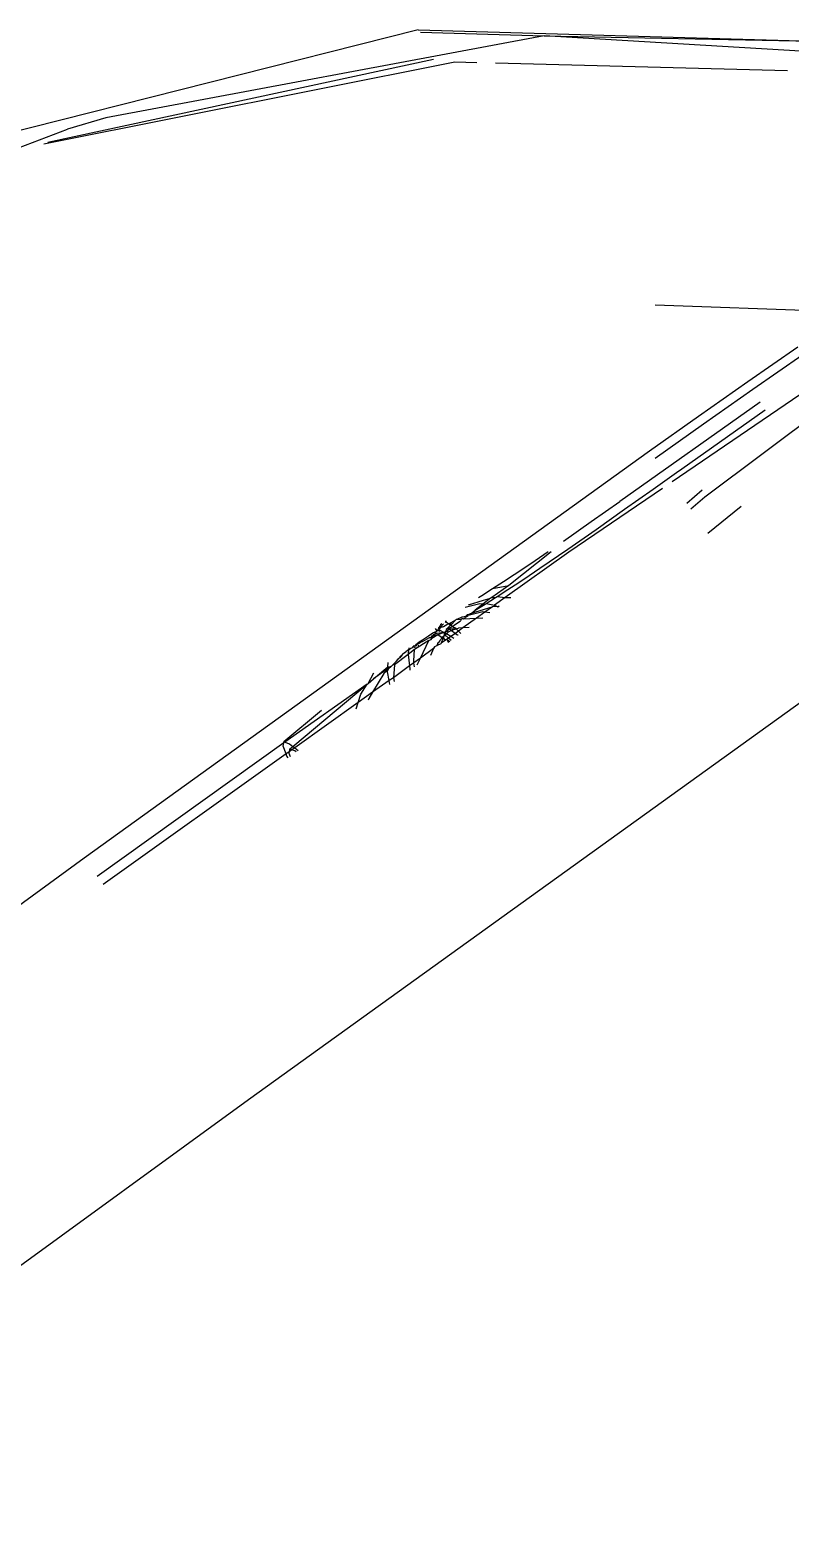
# Model space of a CAD drawing. Header units: millimetres. Extents: x -41292 to 298682, y -22072 to 33155.
# Drawn here: x 31859.4 to 31896.1, y -8896.6 to -8824.4 of the extents above; entities that cross this region are included whole.
import ezdxf

# ---------------------------------------------------------------- set-up
doc = ezdxf.new("R2010")
doc.units = ezdxf.units.MM

# ---------------------------------------------------------------- blocks, each defined once
blk = doc.blocks.new('rmfnasesx')
for p, q in [((59341.418, 6688.06), (59321.303, 6682.988)), ((59347.498, 6687.78), (59326.33, 6683.825)), ((59341.418, 6688.06), (59360.458, 6687.516)), ((59341.524, 6687.946), (59347.498, 6687.78)), ((59363.184, 6686.84), (59347.498, 6687.78)), ((59347.498, 6687.78), (59360.458, 6687.516)), ((59343.193, 6686.502), (59323.345, 6682.543)), ((59342.157, 6686.638), (59323.541, 6682.627)), ((59344.255, 6686.474), (59343.193, 6686.502)), ((59359.253, 6686.085), (59345.148, 6686.451)), ((59315.18, 6679.743), (59324.483, 6683.271)), ((59326.33, 6683.825), (59324.483, 6683.271)), ((59352.865, 6674.794), (59361.18, 6674.487)), ((59365.084, 6674.019), (59353.681, 6666.251)), ((59359.744, 6672.746), (59357.338, 6671.068)), ((59359.985, 6672.378), (59357.581, 6670.701)), ((59357.338, 6671.068), (59354.954, 6669.395)), ((59357.581, 6670.701), (59355.197, 6669.028)), ((59355.263, 6665.519), (59361.471, 6670.186)), ((59357.936, 6670.089), (59351.156, 6665.298)), ((59354.144, 6666.873), (59358.173, 6669.718)), ((59354.954, 6669.395), (59352.59, 6667.724)), ((59355.197, 6669.028), (59352.867, 6667.381)), ((59352.59, 6667.724), (59325.287, 6648.082)), ((59352.768, 6665.898), (59353.884, 6666.692)), ((59353.884, 6666.692), (59354.144, 6666.873)), ((59353.209, 6665.93), (59348.698, 6662.857)), ((59351.386, 6664.923), (59352.768, 6665.898)), ((59354.398, 6665.224), (59355.135, 6665.869)), ((59349.779, 6664.331), (59351.156, 6665.298)), ((59354.585, 6664.952), (59355.263, 6665.519)), ((59350.009, 6663.955), (59351.386, 6664.923)), ((59357.019, 6665.052), (59355.409, 6663.75)), ((59348.431, 6663.39), (59349.779, 6664.331)), ((59348.645, 6663.005), (59350.009, 6663.955)), ((59347.298, 6662.075), (59348.645, 6663.005)), ((59348.698, 6662.857), (59345.626, 6660.666)), ((59347.838, 6662.874), (59345.8, 6661.253)), ((59346.562, 6662.107), (59347.071, 6662.453)), ((59347.071, 6662.453), (59347.695, 6662.883)), ((59345.537, 6661.432), (59346.053, 6661.769)), ((59346.053, 6661.769), (59346.562, 6662.107)), ((59346.273, 6661.387), (59346.785, 6661.727)), ((59346.785, 6661.727), (59347.298, 6662.075)), ((59344.326, 6660.663), (59344.486, 6660.762)), ((59344.486, 6660.762), (59345.011, 6661.094)), ((59345.8, 6661.253), (59344.979, 6660.667)), ((59345.011, 6661.094), (59345.537, 6661.432)), ((59345.011, 6661.094), (59345.8, 6661.253)), ((59345.226, 6660.709), (59345.754, 6661.048)), ((59345.754, 6661.048), (59346.273, 6661.387)), ((59343.682, 6660.199), (59344.393, 6660.376)), ((59343.846, 6660.317), (59344.576, 6660.542)), ((59344.982, 6660.207), (59343.975, 6659.895)), ((59343.975, 6659.895), (59344.178, 6660.051)), ((59344.904, 6660.64), (59344.178, 6660.051)), ((59344.178, 6660.051), (59344.651, 6660.345)), ((59344.393, 6660.376), (59344.651, 6660.345)), ((59344.576, 6660.542), (59344.904, 6660.64)), ((59345.009, 6660.212), (59344.636, 6659.96)), ((59344.651, 6660.345), (59344.699, 6660.376)), ((59344.699, 6660.376), (59345.16, 6660.666)), ((59344.699, 6660.376), (59345.101, 6660.292)), ((59344.979, 6660.667), (59344.904, 6660.64)), ((59344.979, 6660.667), (59345.16, 6660.666)), ((59345.009, 6660.212), (59344.982, 6660.207)), ((59345.073, 6660.235), (59345.009, 6660.212)), ((59345.101, 6660.292), (59345.073, 6660.235)), ((59345.257, 6660.209), (59345.073, 6660.235)), ((59345.626, 6660.666), (59345.101, 6660.292)), ((59345.101, 6660.292), (59345.257, 6660.209)), ((59345.16, 6660.666), (59345.226, 6660.709)), ((59345.226, 6660.709), (59345.626, 6660.666)), ((59345.257, 6660.209), (59345.334, 6660.264)), ((59345.626, 6660.666), (59345.892, 6660.666)), ((59342.483, 6659.219), (59342.644, 6659.396)), ((59342.493, 6659.344), (59342.488, 6659.295)), ((59342.56, 6659.391), (59342.493, 6659.344)), ((59342.636, 6659.262), (59342.809, 6659.361)), ((59342.717, 6659.505), (59342.789, 6659.455)), ((59342.789, 6659.455), (59342.76, 6659.535)), ((59342.883, 6659.4), (59342.789, 6659.455)), ((59342.809, 6659.361), (59342.883, 6659.4)), ((59342.883, 6659.4), (59343.004, 6659.466)), ((59342.936, 6659.37), (59342.883, 6659.4)), ((59342.965, 6659.391), (59342.936, 6659.37)), ((59342.936, 6659.37), (59342.942, 6659.293)), ((59342.989, 6659.339), (59342.936, 6659.37)), ((59342.989, 6659.339), (59342.942, 6659.293)), ((59343.004, 6659.466), (59342.965, 6659.391)), ((59343.24, 6659.589), (59342.989, 6659.339)), ((59343.015, 6659.323), (59342.989, 6659.339)), ((59343.004, 6659.466), (59343.24, 6659.589)), ((59343.068, 6659.263), (59343.015, 6659.323)), ((59343.159, 6659.333), (59343.1, 6659.291)), ((59343.159, 6659.333), (59343.456, 6659.537)), ((59343.24, 6659.589), (59343.272, 6659.616)), ((59343.272, 6659.616), (59343.303, 6659.618)), ((59343.303, 6659.618), (59343.544, 6659.73)), ((59343.303, 6659.618), (59343.498, 6659.609)), ((59343.498, 6659.609), (59343.456, 6659.537)), ((59343.56, 6659.658), (59343.498, 6659.609)), ((59343.544, 6659.73), (59343.712, 6659.764)), ((59343.56, 6659.658), (59343.598, 6659.635)), ((59344.235, 6659.674), (59343.567, 6659.197)), ((59343.598, 6659.635), (59343.686, 6659.701)), ((59343.598, 6659.635), (59344.235, 6659.674)), ((59343.686, 6659.701), (59343.712, 6659.764)), ((59343.742, 6659.739), (59343.686, 6659.701)), ((59343.712, 6659.764), (59343.786, 6659.827)), ((59343.742, 6659.739), (59343.826, 6659.792)), ((59343.828, 6659.831), (59343.786, 6659.827)), ((59343.826, 6659.792), (59343.786, 6659.827)), ((59344.544, 6659.971), (59343.826, 6659.792)), ((59343.826, 6659.792), (59343.828, 6659.831)), ((59343.828, 6659.831), (59343.916, 6659.873)), ((59343.916, 6659.873), (59343.975, 6659.895)), ((59343.916, 6659.873), (59343.951, 6659.887)), ((59343.951, 6659.887), (59343.975, 6659.895)), ((59344.636, 6659.96), (59344.235, 6659.674)), ((59344.235, 6659.674), (59344.538, 6659.692)), ((59344.636, 6659.96), (59344.544, 6659.971)), ((59344.872, 6659.932), (59344.636, 6659.96)), ((59341.931, 6658.597), (59341.236, 6658.155)), ((59341.473, 6658.521), (59341.628, 6658.629)), ((59341.527, 6657.742), (59341.931, 6658.597)), ((59341.948, 6658.728), (59341.615, 6658.531)), ((59341.628, 6658.629), (59341.769, 6658.725)), ((59341.769, 6658.725), (59341.919, 6658.824)), ((59341.919, 6658.824), (59342.033, 6658.896)), ((59341.931, 6658.597), (59341.971, 6658.612)), ((59341.948, 6658.728), (59341.976, 6658.735)), ((59341.971, 6658.612), (59342.038, 6658.638)), ((59342.035, 6658.726), (59341.976, 6658.735)), ((59342.033, 6658.896), (59342.16, 6658.976)), ((59342.062, 6658.796), (59342.035, 6658.726)), ((59342.035, 6658.726), (59342.076, 6658.68)), ((59342.038, 6658.638), (59342.076, 6658.68)), ((59342.083, 6658.76), (59342.041, 6658.781)), ((59342.116, 6658.803), (59342.062, 6658.796)), ((59342.363, 6658.871), (59342.076, 6658.68)), ((59342.076, 6658.68), (59342.083, 6658.76)), ((59342.116, 6658.803), (59342.083, 6658.76)), ((59342.144, 6658.86), (59342.116, 6658.803)), ((59342.165, 6658.818), (59342.116, 6658.803)), ((59342.195, 6658.879), (59342.144, 6658.86)), ((59342.16, 6658.976), (59342.279, 6659.02)), ((59342.19, 6658.826), (59342.165, 6658.818)), ((59342.21, 6658.851), (59342.19, 6658.826)), ((59342.222, 6658.912), (59342.195, 6658.879)), ((59342.363, 6658.871), (59342.21, 6658.851)), ((59342.66, 6658.977), (59342.222, 6658.912)), ((59342.235, 6658.946), (59342.222, 6658.912)), ((59342.279, 6659.02), (59342.235, 6658.946)), ((59342.32, 6659.075), (59342.258, 6659.175)), ((59342.32, 6659.075), (59342.279, 6659.02)), ((59342.32, 6659.075), (59342.397, 6659.07)), ((59342.339, 6659.097), (59342.387, 6659.115)), ((59342.66, 6658.977), (59342.363, 6658.871)), ((59342.536, 6658.756), (59342.363, 6658.871)), ((59342.405, 6659.201), (59342.387, 6659.115)), ((59342.397, 6659.07), (59342.413, 6659.108)), ((59342.397, 6659.07), (59342.428, 6659.057)), ((59342.488, 6659.295), (59342.405, 6659.201)), ((59342.413, 6659.108), (59342.478, 6659.17)), ((59342.484, 6659.07), (59342.428, 6659.057)), ((59342.428, 6659.057), (59342.464, 6659.047)), ((59342.469, 6658.593), (59342.431, 6658.519)), ((59342.505, 6658.637), (59342.469, 6658.593)), ((59342.478, 6659.17), (59342.483, 6659.219)), ((59342.483, 6659.219), (59342.636, 6659.262)), ((59342.66, 6658.977), (59342.484, 6659.07)), ((59342.55, 6658.709), (59342.505, 6658.637)), ((59342.614, 6658.694), (59342.531, 6658.458)), ((59342.78, 6658.636), (59342.531, 6658.458)), ((59342.569, 6658.739), (59342.536, 6658.756)), ((59342.536, 6658.756), (59342.55, 6658.709)), ((59342.569, 6658.739), (59342.55, 6658.709)), ((59342.55, 6658.709), (59342.614, 6658.694)), ((59342.649, 6658.78), (59342.569, 6658.739)), ((59342.652, 6658.75), (59342.569, 6658.739)), ((59342.641, 6658.703), (59342.569, 6658.739)), ((59342.614, 6658.694), (59342.652, 6658.75)), ((59342.641, 6658.703), (59342.681, 6658.661)), ((59342.67, 6658.844), (59342.649, 6658.78)), ((59342.662, 6658.814), (59342.649, 6658.78)), ((59342.652, 6658.75), (59342.662, 6658.814)), ((59342.711, 6658.986), (59342.66, 6658.977)), ((59342.688, 6658.965), (59342.66, 6658.977)), ((59342.66, 6658.977), (59342.667, 6658.913)), ((59342.67, 6658.844), (59342.662, 6658.814)), ((59342.662, 6658.814), (59342.704, 6658.827)), ((59342.687, 6658.874), (59342.667, 6658.913)), ((59342.667, 6658.913), (59342.67, 6658.844)), ((59342.681, 6658.661), (59342.78, 6658.636)), ((59342.703, 6658.915), (59342.687, 6658.874)), ((59342.704, 6658.827), (59342.687, 6658.874)), ((59342.688, 6658.965), (59342.727, 6658.951)), ((59342.711, 6658.986), (59342.703, 6658.915)), ((59342.704, 6658.827), (59342.786, 6658.914)), ((59342.801, 6658.786), (59342.704, 6658.827)), ((59342.741, 6659.014), (59342.711, 6658.986)), ((59342.758, 6658.987), (59342.711, 6658.986)), ((59342.741, 6659.014), (59342.727, 6658.951)), ((59342.786, 6658.914), (59342.727, 6658.951)), ((59342.75, 6659.058), (59342.741, 6659.014)), ((59342.796, 6659.046), (59342.741, 6659.014)), ((59342.777, 6659.121), (59342.75, 6659.058)), ((59342.796, 6659.046), (59342.758, 6658.987)), ((59342.834, 6659.163), (59342.777, 6659.121)), ((59342.887, 6658.703), (59342.78, 6658.636)), ((59342.78, 6658.636), (59342.848, 6658.603)), ((59342.786, 6658.914), (59342.864, 6658.997)), ((59342.99, 6658.785), (59342.786, 6658.914)), ((59342.855, 6659.074), (59342.796, 6659.046)), ((59342.864, 6658.997), (59342.796, 6659.046)), ((59342.887, 6658.703), (59342.801, 6658.786)), ((59342.864, 6659.216), (59342.834, 6659.163)), ((59342.88, 6659.143), (59342.834, 6659.163)), ((59342.848, 6658.603), (59342.838, 6658.557)), ((59342.848, 6658.603), (59342.889, 6658.589)), ((59342.88, 6659.143), (59342.855, 6659.111)), ((59342.897, 6659.121), (59342.855, 6659.074)), ((59342.855, 6659.111), (59342.855, 6659.074)), ((59342.888, 6659.239), (59342.864, 6659.216)), ((59343.034, 6659.079), (59342.864, 6658.997)), ((59342.88, 6659.143), (59342.913, 6659.195)), ((59342.99, 6658.785), (59342.887, 6658.703)), ((59343.005, 6658.589), (59342.887, 6658.703)), ((59342.942, 6659.293), (59342.888, 6659.239)), ((59342.889, 6658.589), (59342.95, 6658.55)), ((59342.897, 6659.121), (59342.954, 6659.141)), ((59342.96, 6659.213), (59342.913, 6659.195)), ((59342.913, 6659.195), (59342.954, 6659.141)), ((59342.954, 6659.141), (59342.96, 6659.213)), ((59343.251, 6659.151), (59342.954, 6659.141)), ((59342.954, 6659.141), (59343.034, 6659.079)), ((59342.96, 6659.213), (59343.018, 6659.234)), ((59343.228, 6658.922), (59342.99, 6658.785)), ((59343.144, 6658.688), (59342.99, 6658.785)), ((59343.018, 6659.234), (59343.043, 6659.247)), ((59343.099, 6659.1), (59343.034, 6659.079)), ((59343.034, 6659.079), (59343.207, 6658.94)), ((59343.043, 6659.247), (59343.1, 6659.291)), ((59343.068, 6659.263), (59343.096, 6659.253)), ((59343.096, 6659.253), (59343.146, 6659.209)), ((59343.096, 6659.253), (59343.173, 6659.225)), ((59343.099, 6659.1), (59343.251, 6659.151)), ((59343.251, 6659.151), (59343.173, 6659.225)), ((59343.207, 6658.94), (59343.228, 6658.922)), ((59343.359, 6659.049), (59343.228, 6658.922)), ((59343.228, 6658.922), (59343.277, 6658.878)), ((59343.251, 6659.151), (59343.364, 6659.185)), ((59343.359, 6659.049), (59343.251, 6659.151)), ((59343.277, 6658.878), (59343.33, 6658.859)), ((59343.349, 6658.836), (59343.33, 6658.859)), ((59343.567, 6659.197), (59343.359, 6659.049)), ((59343.483, 6658.933), (59343.359, 6659.049)), ((59343.567, 6659.197), (59343.364, 6659.185)), ((59343.877, 6659.216), (59343.567, 6659.197)), ((59340.939, 6657.916), (59340.271, 6657.424)), ((59340.549, 6657.82), (59340.642, 6657.899)), ((59340.642, 6657.899), (59340.577, 6657.818)), ((59340.771, 6658.007), (59340.642, 6657.899)), ((59340.771, 6658.007), (59340.819, 6658.045)), ((59340.943, 6658.138), (59340.819, 6658.045)), ((59341.236, 6658.155), (59340.939, 6657.916)), ((59340.941, 6657.944), (59340.939, 6657.916)), ((59340.939, 6657.916), (59340.998, 6657.364)), ((59340.943, 6658.138), (59340.941, 6657.944)), ((59340.961, 6658.242), (59340.943, 6658.138)), ((59340.943, 6658.138), (59341.058, 6658.222)), ((59341.058, 6658.222), (59341.168, 6658.26)), ((59341.168, 6658.26), (59341.184, 6658.314)), ((59341.206, 6658.282), (59341.168, 6658.26)), ((59341.228, 6658.318), (59341.184, 6658.314)), ((59341.204, 6657.611), (59341.236, 6658.155)), ((59341.228, 6658.318), (59341.206, 6658.282)), ((59341.29, 6658.354), (59341.228, 6658.318)), ((59341.264, 6658.324), (59341.228, 6658.318)), ((59341.236, 6658.155), (59341.239, 6658.195)), ((59341.267, 6658.293), (59341.247, 6658.223)), ((59341.264, 6658.324), (59341.29, 6658.354)), ((59341.387, 6658.397), (59341.29, 6658.354)), ((59341.298, 6658.396), (59341.29, 6658.354)), ((59341.298, 6658.396), (59341.473, 6658.521)), ((59341.365, 6658.337), (59341.326, 6658.33)), ((59341.51, 6658.475), (59341.413, 6658.413)), ((59341.418, 6658.353), (59341.446, 6658.347)), ((59341.567, 6658.511), (59341.51, 6658.475)), ((59342.166, 6658.198), (59341.527, 6657.742)), ((59341.615, 6658.531), (59341.567, 6658.511)), ((59342.166, 6658.198), (59342.013, 6657.875)), ((59342.21, 6658.292), (59342.166, 6658.198)), ((59342.24, 6658.302), (59342.21, 6658.292)), ((59342.316, 6658.332), (59342.24, 6658.302)), ((59342.382, 6658.491), (59342.316, 6658.332)), ((59342.338, 6658.347), (59342.316, 6658.332)), ((59342.338, 6658.347), (59342.382, 6658.491)), ((59342.519, 6658.424), (59342.338, 6658.347)), ((59342.431, 6658.519), (59342.382, 6658.491)), ((59342.531, 6658.458), (59342.519, 6658.424)), ((59342.838, 6658.557), (59342.891, 6658.506)), ((59339.26, 6656.742), (59339.951, 6657.32)), ((59339.944, 6657.231), (59339.26, 6656.742)), ((59339.954, 6657.159), (59339.881, 6657.113)), ((59339.931, 6657.075), (59339.954, 6657.159)), ((59340.121, 6657.34), (59339.944, 6657.231)), ((59339.944, 6657.231), (59339.951, 6657.32)), ((59339.954, 6657.159), (59339.944, 6657.231)), ((59339.951, 6657.32), (59339.967, 6657.526)), ((59339.951, 6657.32), (59340.121, 6657.34)), ((59339.969, 6657.202), (59339.954, 6657.159)), ((59340.121, 6657.34), (59339.969, 6657.202)), ((59340.175, 6657.398), (59340.121, 6657.34)), ((59340.256, 6657.484), (59340.175, 6657.398)), ((59340.271, 6657.424), (59340.175, 6657.398)), ((59340.271, 6657.424), (59340.221, 6656.794)), ((59340.998, 6657.364), (59340.221, 6656.794)), ((59340.317, 6657.55), (59340.256, 6657.484)), ((59340.337, 6657.571), (59340.317, 6657.55)), ((59340.443, 6657.684), (59340.337, 6657.571)), ((59340.486, 6657.73), (59340.443, 6657.684)), ((59340.466, 6657.699), (59340.443, 6657.684)), ((59340.486, 6657.73), (59340.466, 6657.699)), ((59340.525, 6657.754), (59340.486, 6657.73)), ((59340.525, 6657.754), (59340.549, 6657.82)), ((59340.577, 6657.818), (59340.525, 6657.754)), ((59341.213, 6657.518), (59340.998, 6657.364)), ((59340.998, 6657.364), (59341.013, 6657.219)), ((59341.013, 6657.219), (59341.018, 6657.16)), ((59341.213, 6657.518), (59341.204, 6657.611)), ((59341.527, 6657.742), (59341.213, 6657.518)), ((59341.234, 6657.315), (59341.213, 6657.518)), ((59341.373, 6657.414), (59341.527, 6657.742)), ((59338.948, 6656.48), (59334.978, 6653.68)), ((59335.369, 6653.481), (59338.948, 6656.48)), ((59338.656, 6655.999), (59338.948, 6656.48)), ((59338.948, 6656.48), (59338.996, 6656.521)), ((59338.996, 6656.521), (59339.283, 6657.034)), ((59338.996, 6656.521), (59339.26, 6656.742)), ((59339.762, 6656.994), (59339.218, 6656.095)), ((59340.013, 6656.662), (59339.218, 6656.095)), ((59339.881, 6657.113), (59339.762, 6656.994)), ((59340.013, 6656.662), (59339.931, 6657.075)), ((59340.221, 6656.794), (59340.013, 6656.662)), ((59340.052, 6656.464), (59340.013, 6656.662)), ((59340.221, 6656.794), (59340.257, 6656.612)), ((59333.218, 6636.443), (59360.438, 6656.024)), ((59339.218, 6656.095), (59338.526, 6655.601)), ((59338.526, 6655.601), (59338.656, 6655.999)), ((59339.035, 6655.793), (59339.009, 6655.714)), ((59339.218, 6656.095), (59339.035, 6655.793)), ((59336.743, 6655.207), (59334.938, 6653.693)), ((59338.526, 6655.601), (59335.457, 6653.413)), ((59338.425, 6655.294), (59338.526, 6655.601)), ((59334.928, 6653.645), (59325.922, 6647.206)), ((59334.898, 6653.487), (59334.928, 6653.645)), ((59334.928, 6653.645), (59334.938, 6653.693)), ((59334.938, 6653.693), (59334.978, 6653.68)), ((59334.978, 6653.68), (59335.206, 6653.607)), ((59335.206, 6653.607), (59335.369, 6653.481)), ((59335.044, 6653.118), (59326.2, 6646.81)), ((59335.044, 6653.118), (59334.898, 6653.487)), ((59335.185, 6653.218), (59335.044, 6653.118)), ((59335.084, 6653.014), (59335.044, 6653.118)), ((59335.133, 6652.926), (59335.084, 6653.014)), ((59335.185, 6653.218), (59335.173, 6653.153)), ((59335.173, 6653.153), (59335.234, 6652.998)), ((59335.209, 6653.347), (59335.185, 6653.218)), ((59335.317, 6653.312), (59335.185, 6653.218)), ((59335.209, 6653.347), (59335.369, 6653.481)), ((59335.317, 6653.312), (59335.209, 6653.347)), ((59335.457, 6653.413), (59335.317, 6653.312)), ((59335.461, 6653.266), (59335.317, 6653.312)), ((59335.369, 6653.481), (59335.457, 6653.413)), ((59335.457, 6653.413), (59335.628, 6653.281)), ((59335.531, 6653.212), (59335.461, 6653.266)), ((59325.287, 6648.082), (59285.182, 6618.92)), ((59293.154, 6607.311), (59333.218, 6636.443))]:
    blk.add_line(p, q)

msp = doc.modelspace()

# ---------------------------------------------------------------- block references
msp.add_blockref('rmfnasesx', (-27463.272, -15512.431))

doc.saveas('drawing.dxf')
